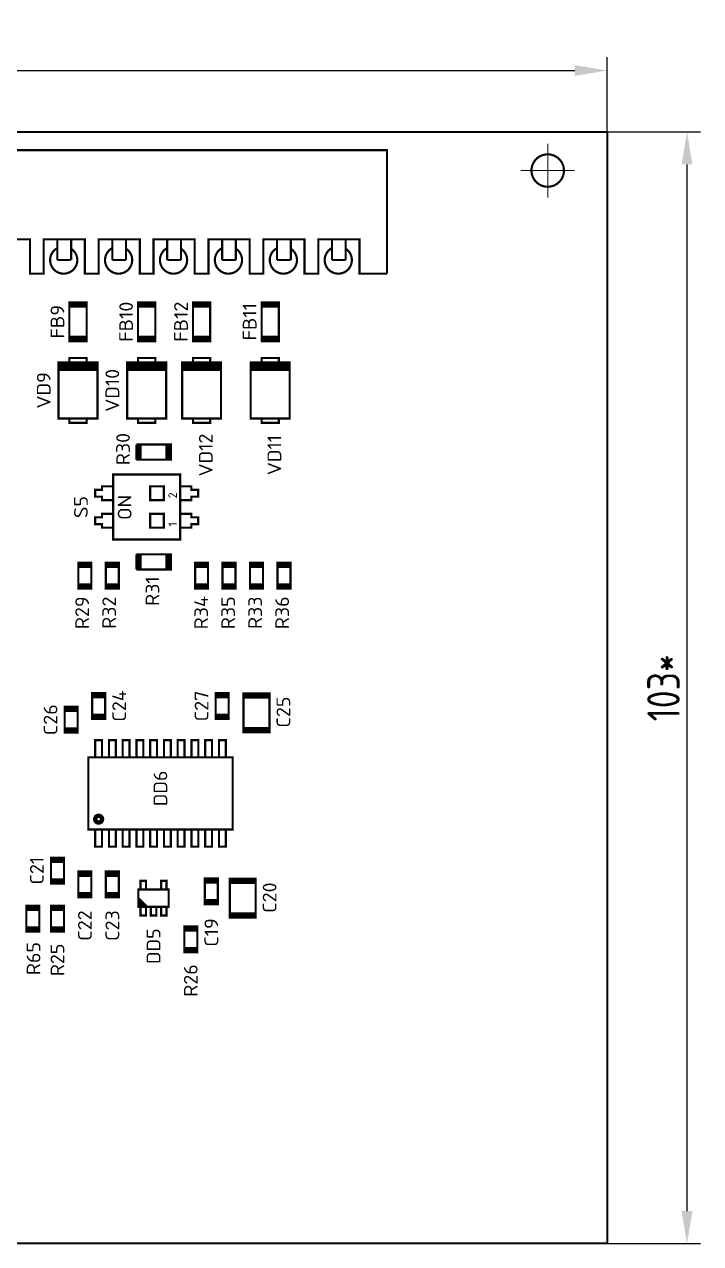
# Model space of a CAD drawing. Header units: millimetres. Extents: x 48 to 317, y 348 to 631.
# Drawn here: x 254.1 to 316.6, y 354.9 to 467.8 of the extents above; entities that cross this region are included whole.
import ezdxf
from ezdxf.enums import TextEntityAlignment as Align

# ---------------------------------------------------------------- set-up
doc = ezdxf.new("R2010")
doc.units = ezdxf.units.MM
doc.layers.add('BOARD', color=173, linetype='Continuous', lineweight=35)
doc.layers.add('TOP', color=7, linetype='Continuous', lineweight=35)
doc.layers.add('РАЗМЕРЫ', color=7, linetype='Continuous')
doc.styles.get("Standard").update_dxf_attribs({"font": 'txt.shx'})
doc.styles.add('ГОСТ 2.304', font='CS_Gost2304.shx')
doc.dimstyles.new('ЕСКД', dxfattribs={"dimscale": 0, "dimtxt": 3, "dimasz": 3, "dimexe": 1.25, "dimexo": 0, "dimtad": 1, "dimtoh": 1, "dimdec": 3, "dimrnd": 0.5, "dimtxsty": 'ГОСТ 2.304', "dimcen": 5, "dimadec": 3, "dimazin": 2, "dimtfac": 0.75, "dimtdec": 4, "dimtmove": 1, "dimatfit": 3, "dimfxl": 1, "dimtolj": 1, "dimarcsym": 0})

# ---------------------------------------------------------------- blocks, each defined once
blk = doc.blocks.new('*D46')
at = {"layer": 'Defpoints', "color": 0}
for p in [(308, 463.49), (74.75, 457.81), (308, 457.81)]:
    blk.add_point(p, dxfattribs=at)
at = {"layer": 'РАЗМЕРЫ', "color": 0, "lineweight": -2}
for p, q in [((74.75, 457.81), (74.75, 464.74)), ((308, 457.81), (308, 464.74)), ((77.75, 463.49), (305, 463.49))]:
    blk.add_line(p, q, dxfattribs=at)
at = {"layer": 'РАЗМЕРЫ', "color": 0}
for points in [[(77.75, 463.99), (77.75, 462.99), (74.75, 463.49)], [(305, 462.99), (305, 463.99), (308, 463.49)]]:
    blk.add_solid(points, dxfattribs=at)
at = {"layer": 'РАЗМЕРЫ', "color": 0, "insert": (191.37, 465.79), "char_height": 3, "attachment_point": 5, "style": 'ГОСТ 2.304'}
blk.add_mtext('\\A1;233*', dxfattribs=at)
blk = doc.blocks.new('*D48')
at = {"layer": 'Defpoints', "color": 0}
for p in [(308, 457.81), (315.39, 457.81), (308, 354.94)]:
    blk.add_point(p, dxfattribs=at)
at = {"layer": 'РАЗМЕРЫ', "color": 0, "lineweight": -2}
for p, q in [((308, 457.81), (316.64, 457.81)), ((315.39, 357.94), (315.39, 454.81)), ((308, 354.94), (316.64, 354.94))]:
    blk.add_line(p, q, dxfattribs=at)
at = {"layer": 'РАЗМЕРЫ', "color": 0}
for points in [[(315.89, 454.81), (314.89, 454.81), (315.39, 457.81)], [(314.89, 357.94), (315.89, 357.94), (315.39, 354.94)]]:
    blk.add_solid(points, dxfattribs=at)
at = {"layer": 'РАЗМЕРЫ', "color": 0, "insert": (313.21, 406.37), "char_height": 3, "attachment_point": 5, "rotation": 90, "style": 'ГОСТ 2.304'}
blk.add_mtext('\\A1;103*', dxfattribs=at)

msp = doc.modelspace()

# ---------------------------------------------------------------- linework, layer by layer
at = {"layer": 'BOARD'}
msp.add_lwpolyline([(308, 354.936), (74.75, 354.936), (74.75, 457.806), (308, 457.806)], close=True, dxfattribs=at)
at = {"layer": 'TOP'}
for points, const_width in [([(202.536, 444.691), (202.536, 456.121), (287.626, 456.121), (287.626, 444.691)], 0.2), ([(302.5, 451.736), (302.5, 456.736)], 0.1), ([(300, 454.236), (305, 454.236)], 0.1), ([(287.626, 444.691), (285.086, 444.691), (285.086, 447.866), (281.276, 447.866), (281.276, 444.691), (280.006, 444.691), (280.006, 447.866), (276.196, 447.866), (276.196, 444.691), (274.926, 444.691), (274.926, 447.866), (271.116, 447.866), (271.116, 444.691), (269.846, 444.691), (269.846, 447.866), (266.036, 447.866), (266.036, 444.691), (264.766, 444.691), (264.766, 447.866), (260.956, 447.866), (260.956, 444.691), (259.686, 444.691), (259.686, 447.866), (255.876, 447.866), (255.876, 444.691), (254.606, 444.691), (254.606, 447.866), (250.796, 447.866)], 0.2), ([(257.143, 447.869), (257.143, 445.964)], 0.2), ([(258.413, 445.964), (258.413, 447.869)], 0.2), ([(262.223, 447.869), (262.223, 445.964)], 0.2), ([(263.493, 445.964), (263.493, 447.869)], 0.2), ([(267.303, 447.869), (267.303, 445.964)], 0.2), ([(268.573, 445.964), (268.573, 447.869)], 0.2), ([(272.383, 447.869), (272.383, 445.964)], 0.2), ([(273.653, 445.964), (273.653, 447.869)], 0.2), ([(277.463, 447.869), (277.463, 445.964)], 0.2), ([(278.733, 445.964), (278.733, 447.869)], 0.2), ([(282.543, 447.869), (282.543, 445.964)], 0.2), ([(283.813, 445.964), (283.813, 447.869)], 0.2), ([(257.143, 445.964), (258.413, 445.964)], 0.2), ([(262.223, 445.964), (263.493, 445.964)], 0.2), ([(267.303, 445.964), (268.573, 445.964)], 0.2), ([(272.383, 445.964), (273.653, 445.964)], 0.2), ([(277.463, 445.964), (278.733, 445.964)], 0.2), ([(282.543, 445.964), (283.813, 445.964)], 0.2), ([(259.851, 442.046), (258.251, 442.046), (258.251, 438.446), (259.851, 438.446), (259.851, 442.046)], 0.2), ([(258.251, 441.846), (259.851, 441.846)], 0.2), ([(258.251, 441.646), (259.851, 441.646)], 0.2), ([(266.201, 442.046), (264.601, 442.046), (264.601, 438.446), (266.201, 438.446), (266.201, 442.046)], 0.2), ([(264.601, 441.846), (266.201, 441.846)], 0.2), ([(264.601, 441.646), (266.201, 441.646)], 0.2), ([(271.281, 442.046), (269.681, 442.046), (269.681, 438.446), (271.281, 438.446), (271.281, 442.046)], 0.2), ([(269.681, 441.846), (271.281, 441.846)], 0.2), ([(269.681, 441.646), (271.281, 441.646)], 0.2), ([(277.631, 442.046), (276.031, 442.046), (276.031, 438.446), (277.631, 438.446), (277.631, 442.046)], 0.2), ([(276.031, 441.846), (277.631, 441.846)], 0.2), ([(276.031, 441.646), (277.631, 441.646)], 0.2), ([(258.251, 438.846), (259.851, 438.846)], 0.2), ([(264.601, 438.846), (266.201, 438.846)], 0.2), ([(269.681, 438.846), (271.281, 438.846)], 0.2), ([(276.031, 438.846), (277.631, 438.846)], 0.2), ([(258.251, 438.646), (259.851, 438.646)], 0.2), ([(264.601, 438.646), (266.201, 438.646)], 0.2), ([(269.681, 438.646), (271.281, 438.646)], 0.2), ([(276.031, 438.646), (277.631, 438.646)], 0.2), ([(259.851, 436.496), (259.851, 436.896), (258.251, 436.896), (258.251, 436.296)], 0.2), ([(266.201, 436.496), (266.201, 436.896), (264.601, 436.896), (264.601, 436.296)], 0.2), ([(271.281, 436.496), (271.281, 436.896), (269.681, 436.896), (269.681, 436.296)], 0.2), ([(277.631, 436.496), (277.631, 436.896), (276.031, 436.896), (276.031, 436.296)], 0.2), ([(257.249, 436.496), (260.853, 436.496), (260.853, 431.296), (257.249, 431.296), (257.249, 436.496)], 0.2), ([(257.249, 436.396), (260.853, 436.396)], 0.2), ([(257.249, 436.296), (260.853, 436.296)], 0.2), ([(257.249, 436.196), (260.853, 436.196)], 0.2), ([(257.249, 436.096), (260.853, 436.096)], 0.2), ([(257.249, 435.996), (260.853, 435.996)], 0.2), ([(257.249, 435.896), (260.853, 435.896)], 0.2), ([(257.249, 435.796), (260.853, 435.796)], 0.2), ([(263.599, 436.496), (267.203, 436.496), (267.203, 431.296), (263.599, 431.296), (263.599, 436.496)], 0.2), ([(263.599, 436.396), (267.203, 436.396)], 0.2), ([(263.599, 436.296), (267.203, 436.296)], 0.2), ([(263.599, 436.196), (267.203, 436.196)], 0.2), ([(263.599, 436.096), (267.203, 436.096)], 0.2), ([(263.599, 435.996), (267.203, 435.996)], 0.2), ([(263.599, 435.896), (267.203, 435.896)], 0.2), ([(263.599, 435.796), (267.203, 435.796)], 0.2), ([(268.679, 436.496), (272.283, 436.496), (272.283, 431.296), (268.679, 431.296), (268.679, 436.496)], 0.2), ([(268.679, 436.396), (272.283, 436.396)], 0.2), ([(268.679, 436.296), (272.283, 436.296)], 0.2), ([(268.679, 436.196), (272.283, 436.196)], 0.2), ([(268.679, 436.096), (272.283, 436.096)], 0.2), ([(268.679, 435.996), (272.283, 435.996)], 0.2), ([(268.679, 435.896), (272.283, 435.896)], 0.2), ([(268.679, 435.796), (272.283, 435.796)], 0.2), ([(275.029, 436.496), (278.633, 436.496), (278.633, 431.296), (275.029, 431.296), (275.029, 436.496)], 0.2), ([(275.029, 436.396), (278.633, 436.396)], 0.2), ([(275.029, 436.296), (278.633, 436.296)], 0.2), ([(275.029, 436.196), (278.633, 436.196)], 0.2), ([(275.029, 436.096), (278.633, 436.096)], 0.2), ([(275.029, 435.996), (278.633, 435.996)], 0.2), ([(275.029, 435.896), (278.633, 435.896)], 0.2), ([(275.029, 435.796), (278.633, 435.796)], 0.2), ([(259.851, 431.296), (259.851, 430.896), (258.251, 430.896), (258.251, 431.296)], 0.2), ([(266.201, 431.296), (266.201, 430.896), (264.601, 430.896), (264.601, 431.296)], 0.2), ([(271.281, 431.296), (271.281, 430.896), (269.681, 430.896), (269.681, 431.296)], 0.2), ([(277.631, 431.296), (277.631, 430.896), (276.031, 430.896), (276.031, 431.296)], 0.2), ([(264.436, 428.881), (267.636, 428.881), (267.636, 427.481), (264.436, 427.481)], 0.2), ([(264.439, 428.884), (264.439, 427.484)], 0.2), ([(264.639, 428.884), (264.639, 427.484)], 0.2), ([(264.836, 428.881), (264.836, 427.481)], 0.2), ([(267.236, 428.881), (267.236, 427.481)], 0.2), ([(267.439, 428.884), (267.439, 427.484)], 0.2), ([(268.501, 426.111), (268.501, 420.091), (262.301, 420.091), (262.301, 426.111), (268.501, 426.111)], 0.2), ([(262.226, 423.736), (261.273, 423.736), (261.273, 424.053), (260.639, 424.053), (260.639, 424.689), (261.273, 424.689), (261.273, 425.006), (262.226, 425.006)], 0.2), ([(266.989, 423.736), (266.989, 425.006), (265.719, 425.006), (265.719, 423.736), (266.989, 423.736)], 0.2), ([(268.576, 425.006), (269.529, 425.006), (269.529, 424.689), (270.163, 424.689), (270.163, 424.053), (269.529, 424.053), (269.529, 423.736), (268.576, 423.736)], 0.2), ([(262.226, 421.196), (261.273, 421.196), (261.273, 421.513), (260.639, 421.513), (260.639, 422.149), (261.273, 422.149), (261.273, 422.466), (262.226, 422.466)], 0.2), ([(266.989, 421.196), (266.989, 422.466), (265.719, 422.466), (265.719, 421.196), (266.989, 421.196)], 0.2), ([(268.576, 422.466), (269.529, 422.466), (269.529, 422.149), (270.163, 422.149), (270.163, 421.513), (269.529, 421.513), (269.529, 421.196), (268.576, 421.196)], 0.2), ([(264.436, 418.721), (267.636, 418.721), (267.636, 417.321), (264.436, 417.321)], 0.2), ([(264.439, 418.724), (264.439, 417.324)], 0.2), ([(264.639, 418.724), (264.639, 417.324)], 0.2), ([(264.836, 418.721), (264.836, 417.321)], 0.2), ([(267.236, 418.721), (267.236, 417.321)], 0.2), ([(267.439, 418.724), (267.439, 417.324)], 0.2), ([(260.286, 417.951), (259.086, 417.951), (259.086, 415.551), (260.286, 415.551), (260.286, 417.951)], 0.2), ([(259.086, 417.751), (260.286, 417.751)], 0.2), ([(259.086, 417.551), (260.286, 417.551)], 0.2), ([(262.826, 417.951), (261.626, 417.951), (261.626, 415.551), (262.826, 415.551), (262.826, 417.951)], 0.2), ([(261.626, 417.751), (262.826, 417.751)], 0.2), ([(261.626, 417.551), (262.826, 417.551)], 0.2), ([(271.081, 417.951), (269.881, 417.951), (269.881, 415.551), (271.081, 415.551), (271.081, 417.951)], 0.2), ([(269.881, 417.751), (271.081, 417.751)], 0.2), ([(269.881, 417.551), (271.081, 417.551)], 0.2), ([(273.621, 417.951), (272.421, 417.951), (272.421, 415.551), (273.621, 415.551), (273.621, 417.951)], 0.2), ([(272.421, 417.751), (273.621, 417.751)], 0.2), ([(272.421, 417.551), (273.621, 417.551)], 0.2), ([(276.161, 417.951), (274.961, 417.951), (274.961, 415.551), (276.161, 415.551), (276.161, 417.951)], 0.2), ([(274.961, 417.751), (276.161, 417.751)], 0.2), ([(274.961, 417.551), (276.161, 417.551)], 0.2), ([(278.701, 417.951), (277.501, 417.951), (277.501, 415.551), (278.701, 415.551), (278.701, 417.951)], 0.2), ([(277.501, 417.751), (278.701, 417.751)], 0.2), ([(277.501, 417.551), (278.701, 417.551)], 0.2), ([(259.086, 415.951), (260.286, 415.951)], 0.2), ([(259.086, 415.751), (260.286, 415.751)], 0.2), ([(261.626, 415.951), (262.826, 415.951)], 0.2), ([(261.626, 415.751), (262.826, 415.751)], 0.2), ([(269.881, 415.951), (271.081, 415.951)], 0.2), ([(269.881, 415.751), (271.081, 415.751)], 0.2), ([(272.421, 415.951), (273.621, 415.951)], 0.2), ([(272.421, 415.751), (273.621, 415.751)], 0.2), ([(274.961, 415.951), (276.161, 415.951)], 0.2), ([(274.961, 415.751), (276.161, 415.751)], 0.2), ([(277.501, 415.951), (278.701, 415.951)], 0.2), ([(277.501, 415.751), (278.701, 415.751)], 0.2), ([(260.356, 405.886), (261.556, 405.886), (261.556, 403.486), (260.356, 403.486), (260.356, 405.886)], 0.2), ([(261.556, 405.686), (260.356, 405.686)], 0.2), ([(260.356, 405.486), (261.556, 405.486)], 0.2), ([(271.786, 405.886), (272.986, 405.886), (272.986, 403.486), (271.786, 403.486), (271.786, 405.886)], 0.2), ([(272.986, 405.686), (271.786, 405.686)], 0.2), ([(271.786, 405.486), (272.986, 405.486)], 0.2), ([(274.361, 402.251), (276.761, 402.251), (276.761, 405.851), (274.361, 405.851), (274.361, 402.251)], 0.2), ([(276.761, 405.651), (274.361, 405.651)], 0.2), ([(276.761, 405.451), (274.361, 405.451)], 0.2), ([(257.816, 404.616), (259.016, 404.616), (259.016, 402.216), (257.816, 402.216), (257.816, 404.616)], 0.2), ([(259.016, 404.416), (257.816, 404.416)], 0.2), ([(257.816, 404.216), (259.016, 404.216)], 0.2), ([(261.556, 403.886), (260.356, 403.886)], 0.2), ([(272.986, 403.886), (271.786, 403.886)], 0.2), ([(261.556, 403.686), (260.356, 403.686)], 0.2), ([(272.986, 403.686), (271.786, 403.686)], 0.2), ([(259.016, 402.616), (257.816, 402.616)], 0.2), ([(259.016, 402.416), (257.816, 402.416)], 0.2), ([(276.761, 402.451), (274.361, 402.451), (274.361, 402.651), (276.761, 402.651)], 0.2), ([(260.638, 399.936), (260.638, 401.526), (261.274, 401.526), (261.274, 399.936)], 0.2), ([(261.91, 399.936), (261.91, 401.526), (262.546, 401.526), (262.546, 399.936)], 0.2), ([(263.182, 399.936), (263.182, 401.526), (263.818, 401.526), (263.818, 399.936)], 0.2), ([(264.454, 399.936), (264.454, 401.526), (265.09, 401.526), (265.09, 399.936)], 0.2), ([(265.726, 399.936), (265.726, 401.526), (266.362, 401.526), (266.362, 399.936)], 0.2), ([(266.998, 399.936), (266.998, 401.526), (267.634, 401.526), (267.634, 399.936)], 0.2), ([(268.27, 399.936), (268.27, 401.526), (268.906, 401.526), (268.906, 399.936)], 0.2), ([(269.542, 399.936), (269.542, 401.526), (270.178, 401.526), (270.178, 399.936)], 0.2), ([(270.814, 399.936), (270.814, 401.526), (271.45, 401.526), (271.45, 399.936)], 0.2), ([(272.086, 399.936), (272.086, 401.526), (272.722, 401.526), (272.722, 399.936)], 0.2), ([(260.002, 399.936), (273.358, 399.936), (273.358, 393.258), (260.002, 393.258), (260.002, 399.936)], 0.2), ([(261.274, 393.258), (261.274, 391.668), (260.638, 391.668), (260.638, 393.258)], 0.2), ([(262.546, 393.258), (262.546, 391.668), (261.91, 391.668), (261.91, 393.258)], 0.2), ([(263.818, 393.258), (263.818, 391.668), (263.182, 391.668), (263.182, 393.258)], 0.2), ([(265.09, 393.258), (265.09, 391.668), (264.454, 391.668), (264.454, 393.258)], 0.2), ([(266.362, 393.258), (266.362, 391.668), (265.726, 391.668), (265.726, 393.258)], 0.2), ([(267.634, 393.258), (267.634, 391.668), (266.998, 391.668), (266.998, 393.258)], 0.2), ([(268.906, 393.258), (268.906, 391.668), (268.27, 391.668), (268.27, 393.258)], 0.2), ([(270.178, 393.258), (270.178, 391.668), (269.542, 391.668), (269.542, 393.258)], 0.2), ([(271.45, 393.258), (271.45, 391.668), (270.814, 391.668), (270.814, 393.258)], 0.2), ([(272.722, 393.258), (272.722, 391.668), (272.086, 391.668), (272.086, 393.258)], 0.2), ([(257.746, 388.246), (256.546, 388.246), (256.546, 390.646), (257.746, 390.646), (257.746, 388.246)], 0.2), ([(256.546, 390.446), (257.746, 390.446)], 0.2), ([(256.546, 390.246), (257.746, 390.246)], 0.2), ([(259.086, 389.376), (260.286, 389.376), (260.286, 386.976), (259.086, 386.976), (259.086, 389.376)], 0.2), ([(260.286, 389.176), (259.086, 389.176)], 0.2), ([(261.626, 389.376), (262.826, 389.376), (262.826, 386.976), (261.626, 386.976), (261.626, 389.376)], 0.2), ([(262.826, 389.176), (261.626, 389.176)], 0.2), ([(257.746, 388.646), (256.546, 388.646)], 0.2), ([(256.546, 388.446), (257.746, 388.446)], 0.2), ([(259.086, 388.976), (260.286, 388.976)], 0.2), ([(261.626, 388.976), (262.826, 388.976)], 0.2), ([(264.836, 387.706), (264.836, 388.506), (265.336, 388.506), (265.336, 387.706)], 0.2), ([(266.741, 387.706), (266.741, 388.506), (267.241, 388.506), (267.241, 387.706)], 0.2), ([(270.785, 388.741), (271.985, 388.741), (271.985, 386.341), (270.785, 386.341), (270.785, 388.741)], 0.2), ([(271.985, 388.541), (270.785, 388.541)], 0.2), ([(270.785, 388.341), (271.985, 388.341)], 0.2), ([(273.091, 385.106), (275.491, 385.106), (275.491, 388.706), (273.091, 388.706), (273.091, 385.106)], 0.2), ([(275.491, 388.506), (273.091, 388.506)], 0.2), ([(275.491, 388.306), (273.091, 388.306)], 0.2), ([(260.286, 387.376), (259.086, 387.376)], 0.2), ([(260.286, 387.176), (259.086, 387.176)], 0.2), ([(262.826, 387.376), (261.626, 387.376)], 0.2), ([(262.826, 387.176), (261.626, 387.176)], 0.2), ([(264.636, 387.706), (267.436, 387.706), (267.436, 386.106), (264.636, 386.106), (264.636, 387.706)], 0.2), ([(264.636, 386.906), (265.436, 386.106)], 0.2), ([(254.275, 383.801), (255.475, 383.801), (255.475, 386.201), (254.275, 386.201), (254.275, 383.801)], 0.2), ([(255.475, 386.001), (254.275, 386.001)], 0.2), ([(255.475, 385.801), (254.275, 385.801)], 0.2), ([(257.746, 386.201), (256.546, 386.201), (256.546, 383.801), (257.746, 383.801), (257.746, 386.201)], 0.2), ([(256.546, 386.001), (257.746, 386.001)], 0.2), ([(256.546, 385.801), (257.746, 385.801)], 0.2), ([(264.636, 386.706), (265.236, 386.106)], 0.2), ([(264.636, 386.506), (265.036, 386.106)], 0.2), ([(264.636, 386.306), (264.836, 386.106), (264.836, 385.306), (265.336, 385.306), (265.336, 386.106)], 0.2), ([(265.788, 386.106), (265.788, 385.306), (266.288, 385.306), (266.288, 386.106)], 0.2), ([(266.741, 386.106), (266.741, 385.306), (267.241, 385.306), (267.241, 386.106)], 0.2), ([(271.985, 386.741), (270.785, 386.741)], 0.2), ([(271.985, 386.541), (270.785, 386.541)], 0.2), ([(275.491, 385.306), (273.091, 385.306), (273.091, 385.506), (275.491, 385.506)], 0.2), ([(255.475, 384.201), (254.275, 384.201)], 0.2), ([(255.475, 384.001), (254.275, 384.001)], 0.2), ([(256.546, 384.201), (257.746, 384.201)], 0.2), ([(256.546, 384.001), (257.746, 384.001)], 0.2), ([(270.08, 384.296), (268.88, 384.296), (268.88, 381.896), (270.08, 381.896), (270.08, 384.296)], 0.2), ([(268.88, 384.096), (270.08, 384.096)], 0.2), ([(268.88, 383.896), (270.08, 383.896)], 0.2), ([(268.88, 382.296), (270.08, 382.296)], 0.2), ([(268.88, 382.096), (270.08, 382.096)], 0.2)]:
    msp.add_lwpolyline(points, dxfattribs=dict(at, const_width=const_width))
for points, const_width in [([(302.5, 455.736, 1), (302.5, 452.736, 1), (302.5, 455.736)], 0.2), ([(257.134, 447.059, 3.654339), (258.413, 447.003)], 0.2), ([(262.214, 447.059, 3.654339), (263.493, 447.003)], 0.2), ([(267.294, 447.059, 3.654339), (268.573, 447.003)], 0.2), ([(272.374, 447.059, 3.654339), (273.653, 447.003)], 0.2), ([(277.454, 447.059, 3.654339), (278.733, 447.003)], 0.2), ([(282.534, 447.059, 3.654339), (283.813, 447.003)], 0.2), ([(260.956, 394.53, 1), (260.956, 393.894, 1), (260.956, 394.53)], 0.4)]:
    msp.add_lwpolyline(points, format="xyb", dxfattribs=dict(at, const_width=const_width))

# ---------------------------------------------------------------- texts
at = {"layer": 'TOP', "width": 1.019685}
for s, p in [('FB9', (257.781, 440.246)), ('FB10', (264.131, 440.246)), ('FB12', (269.211, 440.246)), ('FB11', (275.561, 440.246)), ('VD10', (262.861, 433.896)), ('VD9', (256.511, 433.896)), ('R30', (263.8504, 428.4624)), ('VD12', (271.5003, 427.9066)), ('VD11', (277.8503, 427.9066)), ('S5', (259.955, 423.101)), ('R31', (266.57, 415.316)), ('R29', (260.07, 413.316)), ('R32', (262.57, 413.316)), ('R34', (271.07, 413.316)), ('R35', (273.57, 413.316)), ('R33', (276.07, 413.316)), ('R36', (278.57, 413.316)), ('C24', (263.496, 404.686)), ('C27', (271.116, 404.686)), ('C25', (278.682, 404.124)), ('C26', (257.146, 403.416)), ('DD6', (267.306, 397.066)), ('C21', (255.876, 389.446)), ('C20', (277.408, 386.952)), ('C22', (260.321, 384.366)), ('C23', (262.861, 384.366)), ('C19', (272.02, 383.731)), ('DD5', (266.671, 382.461)), ('R65', (255.57, 381.316)), ('R25', (257.781, 381.191)), ('R26', (270.115, 379.286))]:
    msp.add_text(s, height=1.27, rotation=90, dxfattribs=at).set_placement(p, align=Align.CENTER)
at = {"layer": 'TOP'}
for s, p in [('2', (268.201, 423.901)), ('1', (268.201, 421.301))]:
    msp.add_text(s, height=0.787, rotation=90, dxfattribs=at).set_placement(p)
at = {"layer": 'TOP', "width": 1.019685}
msp.add_text('ON', height=1.27, rotation=90, dxfattribs=at).set_placement((264.001, 421.901))

# ---------------------------------------------------------------- dimensions: what is measured, and where the dimension line sits
at = {"layer": 'РАЗМЕРЫ'}
dim = msp.add_linear_dim(base=(308, 463.4893), p1=(74.75, 457.806), p2=(308, 457.806), text='<>*', dimstyle='ЕСКД', override={"dimscale": 1, "dimlfac": 1, "dimtxsty": 'ГОСТ 2.304', "dimsah": 1, "dimtolj": 1}, dxfattribs=at)
dim.commit()
dim.dimension.update_dxf_attribs({"geometry": '*D46', "text_midpoint": (191.375, 465.7926)})
dim = msp.add_linear_dim(base=(315.3944, 457.806), p1=(308, 354.936), p2=(308, 457.806), angle=90, text='<>*', dimstyle='ЕСКД', override={"dimscale": 1, "dimlfac": 1, "dimtxsty": 'ГОСТ 2.304', "dimsah": 1, "dimtolj": 1}, dxfattribs=at)
dim.commit()
dim.dimension.update_dxf_attribs({"geometry": '*D48', "text_midpoint": (313.2073, 406.371)})

doc.saveas('drawing.dxf')
